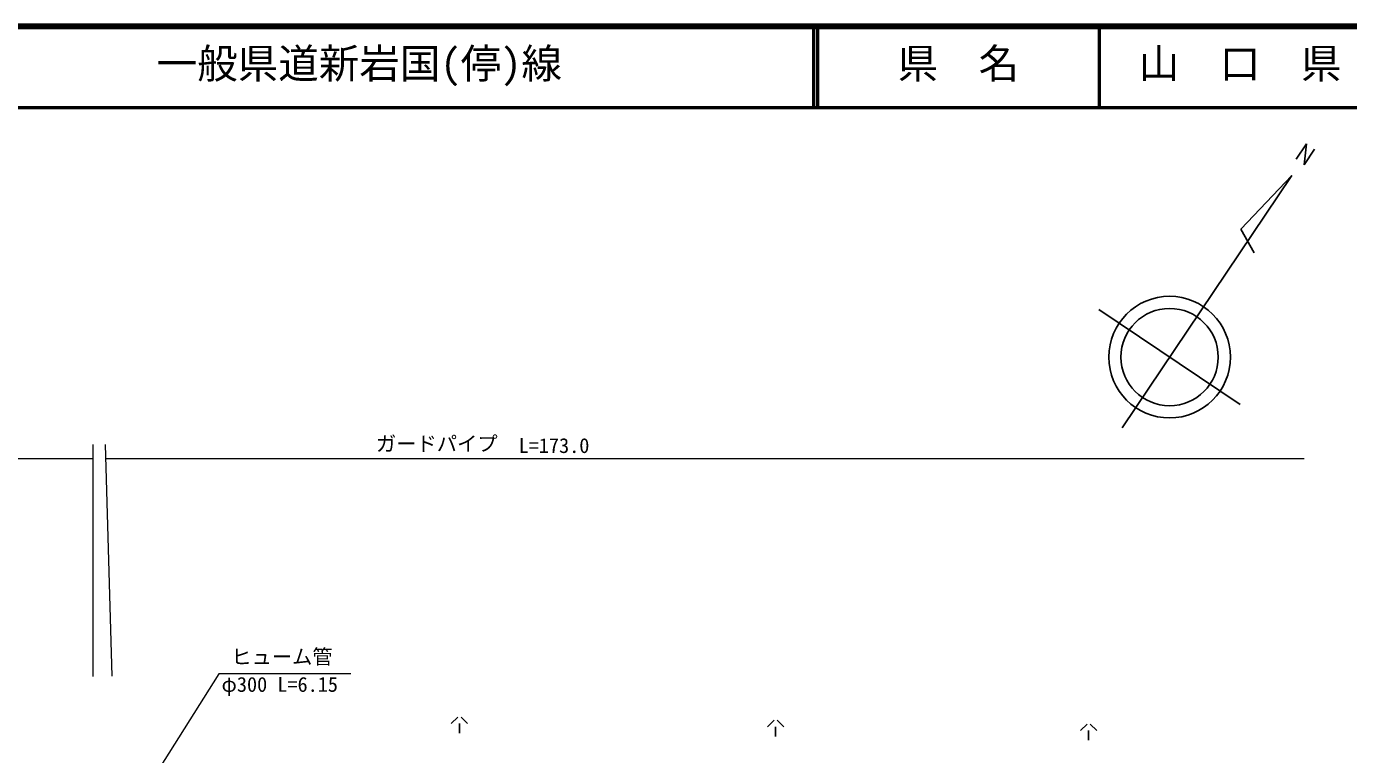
# Model space of a CAD drawing. Units: millimetres, scale not verified. Extents: x 40000 to 680000, y 20000 to 380000.
# Drawn here: x 200668 to 363764, y 290203 to 380000 of the extents above; entities that cross this region are included whole.
import ezdxf
from ezdxf.enums import TextEntityAlignment as Align

# ---------------------------------------------------------------- set-up
doc = ezdxf.new("R2010")
doc.units = ezdxf.units.MM
doc.header["$LTSCALE"] = 1000
for name, color, linetype, lineweight in [('M-BGD', 7, 'Continuous', 25), ('M-BMK-SRVR', 3, 'Continuous', 25), ('M-STR-HTXT', 7, 'Continuous', 13), ('M-TTL', 2, 'Continuous', 140), ('M-TTL-LINE', 7, 'Continuous', 50), ('M-TTL-TXT', 7, 'Continuous', 13)]:
    doc.layers.add(name, color=color, linetype=linetype, lineweight=lineweight)
doc.styles.add('ＭＳ ゴシック', font='')
doc.styles.get('ＭＳ ゴシック').set_extended_font_data('MS Gothic')

msp = doc.modelspace()

# ---------------------------------------------------------------- linework, layer by layer
at = {"layer": 'M-BGD'}
for p, q in [((253886, 294832), (253081, 294027)), ((254081, 294027), (254081, 292832)), ((254276, 294832), (255081, 294027)), ((292890, 294446), (292085, 293641)), ((293085, 293641), (293085, 292446)), ((293280, 294446), (294085, 293641)), ((331508, 293963), (330703, 293158)), ((331898, 293963), (332703, 293158)), ((331703, 293158), (331703, 291963))]:
    msp.add_line(p, q, dxfattribs=at)
at = {"layer": 'M-BMK-SRVR'}
for p, q in [((357293, 363616), (358584, 365538)), ((358584, 365538), (358286, 362941)), ((358286, 362941), (359572, 364876)), ((356747, 361631), (335832, 330506)), ((356747, 361631), (350483, 354998)), ((350483, 354998), (352136, 352079)), ((350403, 333365), (332973, 345077))]:
    msp.add_line(p, q, dxfattribs=at)
for radius in [7500, 6000]:
    msp.add_circle((341688, 339221), radius, dxfattribs=at)
at = {"layer": 'M-STR-HTXT'}
for p, q in [((208873, 328435), (208873, 299844)), ((210393, 328423), (211200, 299854)), ((141280, 326734), (208873, 326734)), ((210441, 326734), (358285, 326734)), ((224391, 300146), (210548, 278182)), ((240666, 300146), (224391, 300146))]:
    msp.add_line(p, q, dxfattribs=at)
at = {"layer": 'M-TTL'}
msp.add_line((680000, 380000), (40000, 380000), dxfattribs=at)
at = {"layer": 'M-TTL-LINE'}
for p, q in [((297750, 380000), (297750, 370000)), ((298250, 380000), (298250, 370000)), ((333000, 380000), (333000, 370000)), ((40000, 370000), (680000, 370000))]:
    msp.add_line(p, q, dxfattribs=at)

# ---------------------------------------------------------------- texts
at = {"layer": 'M-STR-HTXT', "style": 'ＭＳ ゴシック'}
for s, p in [('ガードパイプ', (243786, 327076)), ('L=173.0', (261384, 326844)), ('ヒューム管', (225932, 300800)), ('φ300 L=6.15', (224733, 297389))]:
    msp.add_text(s, height=1833, dxfattribs=at).set_placement(p, align=Align.BOTTOM_LEFT)
at = {"layer": 'M-TTL-TXT', "style": 'ＭＳ ゴシック'}
for s, p in [('一般県道新岩国(停)線', (216734, 372500)), ('県\u3000名', (308125, 372500)), ('山\u3000口\u3000県', (337875, 372500))]:
    msp.add_text(s, height=3666, dxfattribs=at).set_placement(p, align=Align.BOTTOM_LEFT)

doc.saveas('drawing.dxf')
